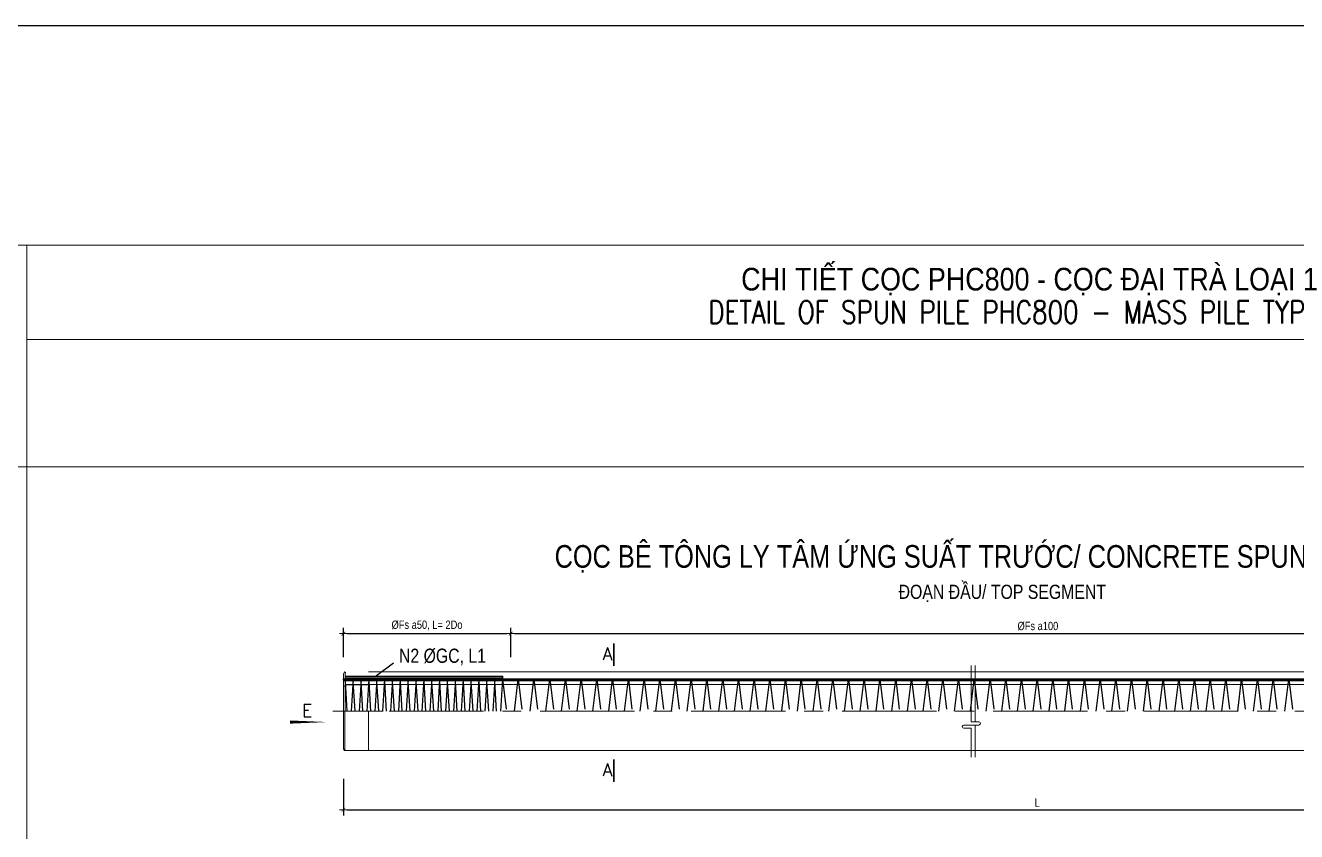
# Model space of a CAD drawing. Header units: millimetres. Extents: x -2123450 to -961021, y -260876 to 649159.
# Drawn here: x -1637070 to -1603389, y 42679 to 64032 of the extents above; entities that cross this region are included whole.
import ezdxf
from ezdxf.enums import TextEntityAlignment as Align

# ---------------------------------------------------------------- set-up
doc = ezdxf.new("R2010")
doc.units = ezdxf.units.MM
doc.header["$LTSCALE"] = 1000
doc.header["$MEASUREMENT"] = 0
doc.header["$PDMODE"] = 66
for name, pattern in [('CENTER2', [1.125, 0.75, -0.125, 0.125, -0.125]), ('CENTERX2', [4, 2.5, -0.5, 0.5, -0.5]), ('HIDDEN2', [4.7625, 3.175, -1.5875])]:
    doc.linetypes.add(name, pattern=pattern)
doc.layers.get('0').update_dxf_attribs({"linetype": 'CONTINUOUS'})
doc.layers.get('DEFPOINTS').update_dxf_attribs({"linetype": 'CONTINUOUS'})
for name, color, linetype, lineweight in [('NDC_S_AXIS', 5, 'CENTER2', 15), ('NDC_S_BREAK-LINE', 1, 'CONTINUOUS', 15), ('NDC_S_CONTINUOUS', 3, 'CONTINUOUS', 20), ('NDC_S_DIM', 1, 'CONTINUOUS', 9), ('NDC_S_ENG TEXT', 2, 'CONTINUOUS', 9), ('NDC_S_FOUNDATION NAME', 7, 'CONTINUOUS', 20), ('NDC_S_HATCH MATERIAL', 8, 'CONTINUOUS', 13), ('NDC_S_REBAR', 4, 'CONTINUOUS', 35), ('NDC_S_STIRRUP', 2, 'CONTINUOUS', 25), ('NDC_S_VN TEXT', 7, 'CONTINUOUS', 9), ('netmanh', 6, 'CONTINUOUS', 15), ('Thep', 1, 'CONTINUOUS', 30)]:
    doc.layers.add(name, color=color, linetype=linetype, lineweight=lineweight)
doc.styles.add('NDC_ARIAL', font='arial.ttf', dxfattribs={"width": 0.8})
doc.styles.add('NDC_ROMANS', font='romans.shx', dxfattribs={"width": 0.8, "bigfont": 'vns.shx'})
doc.styles.get("Standard").update_dxf_attribs({"font": 'romans.shx', "bigfont": 'vns.shx'})
doc.dimstyles.new('DIM', dxfattribs={"dimtxt": 0.03, "dimasz": 0.035, "dimexe": 0.03, "dimexo": 0.03, "dimgap": 0.005, "dimtad": 1, "dimdec": 0, "dimlfac": 10000, "dimzin": 0, "dimdsep": 46, "dimtxsty": 'NDC_ARIAL', "dimblk": 'DOTSMALL', "dimcen": 0.05, "dimclrd": 1, "dimclre": 1, "dimadec": 0, "dimazin": 0, "dimtfac": 1, "dimtdec": 0, "dimtofl": 0, "dimtmove": 0, "dimatfit": 3, "dimfxl": 0.03, "dimtolj": 1, "dimtzin": 0, "dimarcsym": 0})
doc.dimstyles.new('NDC_1-100', dxfattribs={"dimscale": 100, "dimtxt": 2.2, "dimasz": 1, "dimexe": 1.5, "dimexo": 2, "dimgap": 0.8, "dimtad": 1, "dimdec": 0, "dimdsep": 46, "dimtxsty": 'NDC_ARIAL', "dimblk": 'DIMMARK', "dimcen": 49999.938995, "dimdle": 1.5, "dimclrd": 1, "dimclre": 1, "dimclrt": 3, "dimadec": 0, "dimazin": 0, "dimtfac": 1, "dimtdec": 0, "dimtix": 1, "dimtmove": 2, "dimatfit": 3, "dimfxl": 1, "dimarcsym": 0})

# ---------------------------------------------------------------- blocks, each defined once
blk = doc.blocks.new('DIMMARK')
at = {"layer": 'NDC_S_DIM', "color": 1}
blk.add_line((-1.5, 0), (1, 0), dxfattribs=at)
at = {"layer": 'NDC_S_DIM', "color": 2, "const_width": 0.15}
blk.add_lwpolyline([(-0.5, -0.5), (0.5, 0.5)], dxfattribs=at)
blk = doc.blocks.new('*D447')
at = {"layer": 'DEFPOINTS', "color": 0, "transparency": 16777216}
for p in [(-1624212, 47922), (-1628645, 47103), (-1624212, 47103)]:
    blk.add_point(p, dxfattribs=at)
at = {"layer": 'NDC_S_DIM', "color": 1, "lineweight": -2, "transparency": 16777216}
for p, q in [((-1628645, 47303), (-1628645, 48072)), ((-1628545, 47922), (-1624312, 47922)), ((-1624212, 47303), (-1624212, 48072))]:
    blk.add_line(p, q, dxfattribs=at)
at = {"layer": 'NDC_S_DIM', "color": 1, "lineweight": -2, "transparency": 16777216, "xscale": 100, "yscale": 100, "zscale": 100, "rotation": 180}
blk.add_blockref('DIMMARK', (-1628645, 47922), dxfattribs=at)
at = {"layer": 'NDC_S_DIM', "color": 1, "lineweight": -2, "transparency": 16777216, "xscale": 100, "yscale": 100, "zscale": 100}
blk.add_blockref('DIMMARK', (-1624212, 47922), dxfattribs=at)
at = {"layer": 'NDC_S_DIM', "color": 3, "transparency": 16777216, "insert": (-1626429, 48138), "char_height": 220, "attachment_point": 5, "style": 'NDC_ARIAL'}
blk.add_mtext('ØFs a50, L= 2Do', dxfattribs=at)
blk = doc.blocks.new('*D448')
at = {"layer": 'DEFPOINTS', "color": 0, "transparency": 16777216}
for p in [(-1596274, 47922), (-1624212, 47103), (-1596274, 47103)]:
    blk.add_point(p, dxfattribs=at)
at = {"layer": 'NDC_S_DIM', "color": 1, "lineweight": -2, "transparency": 16777216}
for p, q in [((-1624212, 47303), (-1624212, 48072)), ((-1624112, 47922), (-1596374, 47922)), ((-1596274, 47303), (-1596274, 48072))]:
    blk.add_line(p, q, dxfattribs=at)
at = {"layer": 'NDC_S_DIM', "color": 1, "lineweight": -2, "transparency": 16777216, "xscale": 100, "yscale": 100, "zscale": 100, "rotation": 180}
blk.add_blockref('DIMMARK', (-1624212, 47922), dxfattribs=at)
at = {"layer": 'NDC_S_DIM', "color": 1, "lineweight": -2, "transparency": 16777216, "xscale": 100, "yscale": 100, "zscale": 100}
blk.add_blockref('DIMMARK', (-1596274, 47922), dxfattribs=at)
at = {"layer": 'NDC_S_DIM', "color": 3, "transparency": 16777216, "insert": (-1610243, 48121), "char_height": 220, "attachment_point": 5, "style": 'NDC_ARIAL'}
blk.add_mtext('ØFs a100', dxfattribs=at)
blk = doc.blocks.new('*D450')
at = {"layer": 'DEFPOINTS', "color": 0, "transparency": 16777216}
for p in [(-1628645, 44274), (-1591878, 44274), (-1591878, 43256)]:
    blk.add_point(p, dxfattribs=at)
at = {"layer": 'NDC_S_DIM', "color": 1, "lineweight": -2, "transparency": 16777216}
for p, q in [((-1628645, 44074), (-1628645, 43106)), ((-1591878, 44074), (-1591878, 43106)), ((-1628545, 43256), (-1591978, 43256))]:
    blk.add_line(p, q, dxfattribs=at)
at = {"layer": 'NDC_S_DIM', "color": 1, "lineweight": -2, "transparency": 16777216, "xscale": 100, "yscale": 100, "zscale": 100, "rotation": 180}
blk.add_blockref('DIMMARK', (-1628645, 43256), dxfattribs=at)
at = {"layer": 'NDC_S_DIM', "color": 1, "lineweight": -2, "transparency": 16777216, "xscale": 100, "yscale": 100, "zscale": 100}
blk.add_blockref('DIMMARK', (-1591878, 43256), dxfattribs=at)
at = {"layer": 'NDC_S_DIM', "color": 3, "transparency": 16777216, "insert": (-1610262, 43446), "char_height": 220, "attachment_point": 5, "style": 'NDC_ARIAL'}
blk.add_mtext('L ', dxfattribs=at)
blk = doc.blocks.new('daucocmangxong 3.0 khong be tong')
at = {"layer": 'NDC_S_AXIS', "linetype": 'CENTERX2'}
blk.add_line((0.093, 0.25), (-0.2262, 0.25), dxfattribs=at)
at = {"layer": 'NDC_S_CONTINUOUS'}
for p, q in [((-0.148, 0.497), (-0.148, 0.4535)), ((-0.155, 0.4565), (-0.16, 0.4565)), ((-0.155, 0.4435), (-0.16, 0.4435)), ((-0.148, 0.41), (-0.16, 0.41)), ((-0.155, 0.4565), (-0.155, 0.4545)), ((-0.155, 0.4545), (-0.148, 0.4545)), ((-0.155, 0.4455), (-0.155, 0.4435)), ((-0.155, 0.4455), (-0.148, 0.4455)), ((-0.148, 0.4465), (-0.148, 0.25)), ((-0.15, 0.25), (-0.15, 0)), ((0, 0.25), (0, 0)), ((-0.15, 0), (0, 0))]:
    blk.add_line(p, q, dxfattribs=at)
blk.add_lwpolyline([(-0.15, 0.002), (-0.15, 0), (-0.153, 0), (-0.159, 0.012), (-0.16, 0.012), (-0.16, 0.488), (-0.159, 0.488), (-0.153, 0.5), (-0.15, 0.5), (-0.15, 0.497)], dxfattribs=at)
at = {"layer": 'NDC_S_REBAR'}
for p, q in [((-0.156, 0.4535), (0, 0.4535)), ((-0.156, 0.4465), (0, 0.4465))]:
    blk.add_line(p, q, dxfattribs=at)
at = {"layer": 'NDC_S_STIRRUP'}
blk.add_line((-0.148, 0.42), (0, 0.42), dxfattribs=at)
at = {"layer": 'netmanh'}
blk.add_arc((-0.148, 0.497), 0.003, 270, 0, dxfattribs=at)
at = {"layer": 'Thep'}
blk.add_ellipse((-0.1575, 0.4501), major_axis=(0, 0.0055), ratio=0.363902, start_param=5.391025, end_param=10.293338, dxfattribs=at)
blk = doc.blocks.new('thep gia cuong')
at = {"layer": 'NDC_S_REBAR'}
blk.add_lwpolyline([(0, -0.014), (1, -0.014), (1, 0), (0, 0)], dxfattribs=at)
blk = doc.blocks.new('_DotSmall')
at = {"color": 0, "linetype": 'ByBlock', "lineweight": 9, "const_width": 0.5}
blk.add_lwpolyline([(-0.0625, 0, 1), (0.0625, 0, 1)], format="xyb", close=True, dxfattribs=at)

msp = doc.modelspace()

# ---------------------------------------------------------------- linework, layer by layer
at = {"layer": 'DEFPOINTS'}
msp.add_lwpolyline([(-1698138.72, 64032.18), (-1571988.72, 64032.18), (-1571988.72, -25067.82), (-1698138.72, -25067.82)], close=True, dxfattribs=at)
at = {"layer": 'NDC_S_AXIS', "linetype": 'CENTERX2'}
msp.add_line((-1592932.48, 45865.24), (-1627590.54, 45865.24), dxfattribs=at)
at = {"layer": 'NDC_S_BREAK-LINE'}
for p, q in [((-1611907.92, 45585.13), (-1611907.92, 47079.65)), ((-1611907.92, 45501.8), (-1611907.92, 44653.16))]:
    msp.add_line(p, q, dxfattribs=at)
msp.add_lwpolyline([(-1612006.97, 47079.65), (-1612006.97, 45585.13), (-1611808.88, 45585.13, -1), (-1611808.88, 45501.8), (-1612006.97, 45501.8), (-1612205.05, 45501.8, 1), (-1612205.05, 45418.47), (-1612006.97, 45418.47), (-1612006.97, 44653.16)], format="xyb", dxfattribs=at)
at = {"layer": 'NDC_S_CONTINUOUS'}
for p, q in [((-1584588.72, 58213.47), (-1669524.14, 58213.47)), ((-1637035.68, 58213.47), (-1637035.68, -22517.82)), ((-1637035.68, 55714.39), (-1584588.72, 55714.39)), ((-1584588.72, 52342.68), (-1659948.79, 52342.68)), ((-1627978.18, 46906.91), (-1592544.84, 46906.91)), ((-1627978.18, 46573.58), (-1592544.84, 46573.58)), ((-1627978.18, 44823.58), (-1592544.84, 44823.58))]:
    msp.add_line(p, q, dxfattribs=at)
at = {"layer": 'NDC_S_HATCH MATERIAL'}
msp.add_lwpolyline([(-1630060.22, 45580.05, 83.33, 16.67, 0), (-1629267.39, 45580.05, 416.67, 0, 0), (-1629107.35, 45580.05, 0, 0, 0)], format="xyseb", dxfattribs=at)
at = {"layer": 'NDC_S_REBAR'}
for p, q in [((-1621480.06, 47659.66), (-1621480.06, 47073.47)), ((-1627978.18, 46713.16), (-1592544.84, 46713.16)), ((-1627978.18, 46683.99), (-1592544.84, 46683.99)), ((-1621480.06, 44584.38), (-1621480.06, 43998.19))]:
    msp.add_line(p, q, dxfattribs=at)
at = {"layer": 'NDC_S_STIRRUP', "linetype": 'HIDDEN2', "ltscale": 0.25}
for p, q in [((-1628542.76, 45865.24), (-1628594.84, 46713.16)), ((-1628334.43, 45865.24), (-1628386.51, 46713.16)), ((-1628126.09, 45865.24), (-1628178.18, 46713.16)), ((-1627917.76, 45865.24), (-1627969.84, 46713.16)), ((-1627709.43, 45865.24), (-1627761.51, 46713.16)), ((-1627501.09, 45865.24), (-1627553.18, 46713.16)), ((-1627292.76, 45865.24), (-1627344.84, 46713.16)), ((-1627084.43, 45865.24), (-1627136.51, 46713.16)), ((-1626876.09, 45865.24), (-1626928.18, 46713.16)), ((-1626667.76, 45865.24), (-1626719.84, 46713.16)), ((-1626459.43, 45865.24), (-1626511.51, 46713.16)), ((-1626251.09, 45865.24), (-1626303.18, 46713.16)), ((-1626042.76, 45865.24), (-1626094.84, 46713.16)), ((-1625834.43, 45865.24), (-1625886.51, 46713.16)), ((-1625626.09, 45865.24), (-1625678.18, 46713.16)), ((-1625417.76, 45865.24), (-1625469.84, 46713.16)), ((-1625209.43, 45865.24), (-1625261.51, 46713.16)), ((-1625001.09, 45865.24), (-1625053.18, 46713.16)), ((-1624792.76, 45865.24), (-1624844.84, 46713.16)), ((-1624584.43, 45865.24), (-1624636.51, 46713.16)), ((-1624428.18, 46713.16), (-1624324.01, 45865.24)), ((-1624011.51, 46713.16), (-1623907.34, 45865.24)), ((-1623594.84, 46713.16), (-1623490.68, 45865.24)), ((-1623178.18, 46713.16), (-1623074.01, 45865.24)), ((-1622761.51, 46713.16), (-1622657.34, 45865.24)), ((-1622344.84, 46713.16), (-1622240.68, 45865.24)), ((-1621928.18, 46713.16), (-1621824.01, 45865.24)), ((-1621511.51, 46713.16), (-1621407.34, 45865.24)), ((-1621094.84, 46713.16), (-1620990.68, 45865.24)), ((-1620678.18, 46713.16), (-1620574.01, 45865.24)), ((-1620261.51, 46713.16), (-1620157.34, 45865.24)), ((-1619844.84, 46713.16), (-1619740.68, 45865.24)), ((-1619428.18, 46713.16), (-1619324.01, 45865.24)), ((-1619011.51, 46713.16), (-1618907.34, 45865.24)), ((-1618594.84, 46713.16), (-1618490.68, 45865.24)), ((-1618178.18, 46713.16), (-1618074.01, 45865.24)), ((-1617761.51, 46713.16), (-1617657.34, 45865.24)), ((-1617344.84, 46713.16), (-1617240.68, 45865.24)), ((-1616928.18, 46713.16), (-1616824.01, 45865.24)), ((-1616511.51, 46713.16), (-1616407.34, 45865.24)), ((-1616094.84, 46713.16), (-1615990.68, 45865.24)), ((-1615678.18, 46713.16), (-1615574.01, 45865.24)), ((-1615261.51, 46713.16), (-1615157.34, 45865.24)), ((-1614844.84, 46713.16), (-1614740.68, 45865.24)), ((-1614428.18, 46713.16), (-1614324.01, 45865.24)), ((-1614011.51, 46713.16), (-1613907.34, 45865.24)), ((-1613594.84, 46713.16), (-1613490.68, 45865.24)), ((-1613178.18, 46713.16), (-1613074.01, 45865.24)), ((-1612761.51, 46713.16), (-1612657.34, 45865.24)), ((-1612344.84, 46713.16), (-1612240.68, 45865.24)), ((-1611928.18, 46713.16), (-1611824.01, 45865.24)), ((-1611511.51, 46713.16), (-1611407.34, 45865.24)), ((-1611094.84, 46713.16), (-1610990.68, 45865.24)), ((-1610678.18, 46713.16), (-1610574.01, 45865.24)), ((-1610261.51, 46713.16), (-1610157.34, 45865.24)), ((-1609844.84, 46713.16), (-1609740.68, 45865.24)), ((-1609428.18, 46713.16), (-1609324.01, 45865.24)), ((-1609011.51, 46713.16), (-1608907.34, 45865.24)), ((-1608594.84, 46713.16), (-1608490.68, 45865.24)), ((-1608178.18, 46713.16), (-1608074.01, 45865.24)), ((-1607761.51, 46713.16), (-1607657.34, 45865.24)), ((-1607344.84, 46713.16), (-1607240.68, 45865.24)), ((-1606928.18, 46713.16), (-1606824.01, 45865.24)), ((-1606511.51, 46713.16), (-1606407.34, 45865.24)), ((-1606094.84, 46713.16), (-1605990.68, 45865.24)), ((-1605678.18, 46713.16), (-1605574.01, 45865.24)), ((-1605261.51, 46713.16), (-1605157.34, 45865.24)), ((-1604844.84, 46713.16), (-1604740.68, 45865.24)), ((-1604428.18, 46713.16), (-1604324.01, 45865.24)), ((-1604011.51, 46713.16), (-1603907.34, 45865.24)), ((-1603594.84, 46713.16), (-1603490.68, 45865.24))]:
    msp.add_line(p, q, dxfattribs=at)
at = {"layer": 'NDC_S_STIRRUP'}
for p, q in [((-1628386.51, 46713.16), (-1628438.59, 45865.24)), ((-1628178.18, 46713.16), (-1628230.26, 45865.24)), ((-1627969.84, 46713.16), (-1628021.93, 45865.24)), ((-1627761.51, 46713.16), (-1627813.59, 45865.24)), ((-1627553.18, 46713.16), (-1627605.26, 45865.24)), ((-1627344.84, 46713.16), (-1627396.93, 45865.24)), ((-1627136.51, 46713.16), (-1627188.59, 45865.24)), ((-1626928.18, 46713.16), (-1626980.26, 45865.24)), ((-1626719.84, 46713.16), (-1626771.93, 45865.24)), ((-1626511.51, 46713.16), (-1626563.59, 45865.24)), ((-1626303.18, 46713.16), (-1626355.26, 45865.24)), ((-1626094.84, 46713.16), (-1626146.93, 45865.24)), ((-1625886.51, 46713.16), (-1625938.59, 45865.24)), ((-1625678.18, 46713.16), (-1625730.26, 45865.24)), ((-1625469.84, 46713.16), (-1625521.93, 45865.24)), ((-1625261.51, 46713.16), (-1625313.59, 45865.24)), ((-1625053.18, 46713.16), (-1625105.26, 45865.24)), ((-1624844.84, 46713.16), (-1624896.93, 45865.24)), ((-1624636.51, 46713.16), (-1624688.59, 45865.24)), ((-1624428.18, 46713.16), (-1624480.26, 45865.24)), ((-1624115.68, 45865.24), (-1624011.51, 46713.16)), ((-1623699.01, 45865.24), (-1623594.84, 46713.16)), ((-1623282.34, 45865.24), (-1623178.18, 46713.16)), ((-1622865.68, 45865.24), (-1622761.51, 46713.16)), ((-1622449.01, 45865.24), (-1622344.84, 46713.16)), ((-1622032.34, 45865.24), (-1621928.18, 46713.16)), ((-1621615.68, 45865.24), (-1621511.51, 46713.16)), ((-1621199.01, 45865.24), (-1621094.84, 46713.16)), ((-1620782.34, 45865.24), (-1620678.18, 46713.16)), ((-1620365.68, 45865.24), (-1620261.51, 46713.16)), ((-1619949.01, 45865.24), (-1619844.84, 46713.16)), ((-1619532.34, 45865.24), (-1619428.18, 46713.16)), ((-1619115.68, 45865.24), (-1619011.51, 46713.16)), ((-1618699.01, 45865.24), (-1618594.84, 46713.16)), ((-1618282.34, 45865.24), (-1618178.18, 46713.16)), ((-1617865.68, 45865.24), (-1617761.51, 46713.16)), ((-1617449.01, 45865.24), (-1617344.84, 46713.16)), ((-1617032.34, 45865.24), (-1616928.18, 46713.16)), ((-1616615.68, 45865.24), (-1616511.51, 46713.16)), ((-1616199.01, 45865.24), (-1616094.84, 46713.16)), ((-1615782.34, 45865.24), (-1615678.18, 46713.16)), ((-1615365.68, 45865.24), (-1615261.51, 46713.16)), ((-1614949.01, 45865.24), (-1614844.84, 46713.16)), ((-1614532.34, 45865.24), (-1614428.18, 46713.16)), ((-1614115.68, 45865.24), (-1614011.51, 46713.16)), ((-1613699.01, 45865.24), (-1613594.84, 46713.16)), ((-1613282.34, 45865.24), (-1613178.18, 46713.16)), ((-1612865.68, 45865.24), (-1612761.51, 46713.16)), ((-1612449.01, 45865.24), (-1612344.84, 46713.16)), ((-1612032.34, 45865.24), (-1611928.18, 46713.16)), ((-1611615.68, 45865.24), (-1611511.51, 46713.16)), ((-1611199.01, 45865.24), (-1611094.84, 46713.16)), ((-1610782.34, 45865.24), (-1610678.18, 46713.16)), ((-1610365.68, 45865.24), (-1610261.51, 46713.16)), ((-1609949.01, 45865.24), (-1609844.84, 46713.16)), ((-1609532.34, 45865.24), (-1609428.18, 46713.16)), ((-1609115.68, 45865.24), (-1609011.51, 46713.16)), ((-1608699.01, 45865.24), (-1608594.84, 46713.16)), ((-1608282.34, 45865.24), (-1608178.18, 46713.16)), ((-1607865.68, 45865.24), (-1607761.51, 46713.16)), ((-1607449.01, 45865.24), (-1607344.84, 46713.16)), ((-1607032.34, 45865.24), (-1606928.18, 46713.16)), ((-1606615.68, 45865.24), (-1606511.51, 46713.16)), ((-1606199.01, 45865.24), (-1606094.84, 46713.16)), ((-1605782.34, 45865.24), (-1605678.18, 46713.16)), ((-1605365.68, 45865.24), (-1605261.51, 46713.16)), ((-1604949.01, 45865.24), (-1604844.84, 46713.16)), ((-1604532.34, 45865.24), (-1604428.18, 46713.16)), ((-1604115.68, 45865.24), (-1604011.51, 46713.16)), ((-1603699.01, 45865.24), (-1603594.84, 46713.16))]:
    msp.add_line(p, q, dxfattribs=at)

# ---------------------------------------------------------------- block references
at = {"layer": 'NDC_S_HATCH MATERIAL', "xscale": 4166.666667932241, "yscale": 4166.666667932241, "zscale": 4166.666667932241}
for name, p in [('daucocmangxong 3.0 khong be tong', (-1627978.18, 44823.58)), ('thep gia cuong', (-1628594.84, 46790.38))]:
    msp.add_blockref(name, p, dxfattribs=at)

# ---------------------------------------------------------------- texts
at = {"layer": 'NDC_S_ENG TEXT', "style": 'NDC_ROMANS', "width": 0.8}
msp.add_text('DETAIL OF SPUN PILE PHC800 - MASS PILE TYPE 1', height=600, dxfattribs=at).set_placement((-1610500.67, 56140.93), align=Align.CENTER)
at = {"layer": 'NDC_S_FOUNDATION NAME', "style": 'NDC_ARIAL', "width": 0.85}
msp.add_text('CHI TIẾT CỌC PHC800 - CỌC ĐẠI TRÀ LOẠI 1 ', height=600, dxfattribs=at).set_placement((-1610366.1, 57335.6), align=Align.MIDDLE)
at = {"layer": 'NDC_S_VN TEXT', "lineweight": 100, "style": 'NDC_ARIAL', "width": 0.8}
msp.add_text('CỌC BÊ TÔNG LY TÂM ỨNG SUẤT TRƯỚC/ CONCRETE SPUN PILE PHC-AB800', height=600, dxfattribs=at).set_placement((-1610340.68, 49667.74), align=Align.CENTER)
at = {"layer": 'NDC_S_VN TEXT', "style": 'NDC_ARIAL', "width": 0.8}
msp.add_text('ĐOẠN ĐẦU/ TOP SEGMENT', height=375, dxfattribs=at).set_placement((-1611186.55, 48842.19), align=Align.CENTER)
at = {"layer": 'NDC_S_VN TEXT'}
for s, p in [('A', (-1621775.41, 47221.87)), ('E', (-1629740.75, 45719.93)), ('A', (-1621775.41, 44146.59))]:
    msp.add_text(s, height=333.33, dxfattribs=at).set_placement(p)
at = {"layer": 'NDC_S_VN TEXT', "insert": (-1627172.5, 47524.57), "char_height": 375, "attachment_point": 1, "style": 'NDC_ARIAL'}
msp.add_mtext('\\A1;N2 ØGC, L1', dxfattribs=at)

# ---------------------------------------------------------------- dimensions: what is measured, and where the dimension line sits
at = {"layer": 'NDC_S_DIM'}
for base, p1, p2, text, picture, middle in [((-1624212.45, 47922.35), (-1628644.84, 47102.82), (-1624212.45, 47102.82), 'ØFs a50, L= 2Do', '*D447', (-1626428.65, 48138.16)), ((-1596274.13, 47922.35), (-1624212.45, 47102.82), (-1596274.13, 47102.82), 'ØFs a100', '*D448', (-1610243.29, 48120.83)), ((-1591878.18, 43255.56), (-1628644.84, 44273.58), (-1591878.18, 44273.58), 'L ', '*D450', (-1610261.51, 43445.56))]:
    dim = msp.add_linear_dim(base=base, p1=p1, p2=p2, text=text, dimstyle='NDC_1-100', dxfattribs=at)
    dim.commit()
    dim.dimension.update_dxf_attribs({"geometry": picture, "text_midpoint": middle})

# ---------------------------------------------------------------- leaders
at = {"layer": 'NDC_S_VN TEXT', "annotation_type": 0, "has_hookline": 1, "hookline_direction": 0, "text_width": 2197}
msp.add_leader([(-1627799.77, 46790.38), (-1627320.76, 47148.47), (-1627320.73, 47148.47)], dimstyle='DIM', override={"dimgap": 0.005, "dimtad": 0}, dxfattribs=at)

doc.saveas('drawing.dxf')
